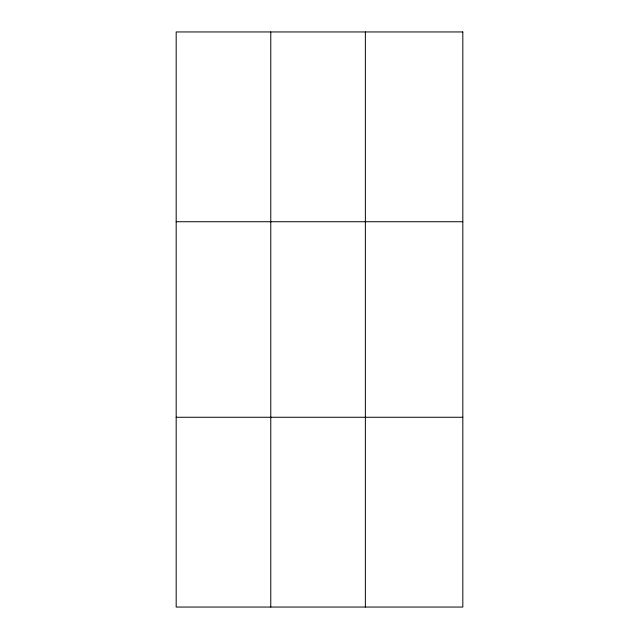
<?xml version="1.0" encoding="UTF-8"?>
<svg xmlns="http://www.w3.org/2000/svg" width="639" height="639" viewBox="0 0 639 639"><rect width="100%" height="100%" fill="white"/><g stroke="black" fill="none" stroke-linecap="round" stroke-linejoin="round"><path stroke-width="0.96" d="M270.776 607.05L270.776 31.95M365.364 607.05L365.364 31.95M176.18 221.733L462.82 221.733M176.18 417.267L462.82 417.267M462.82 31.95L462.82 607.05L176.18 607.05L176.18 31.95L462.82 31.95"/></g></svg>
